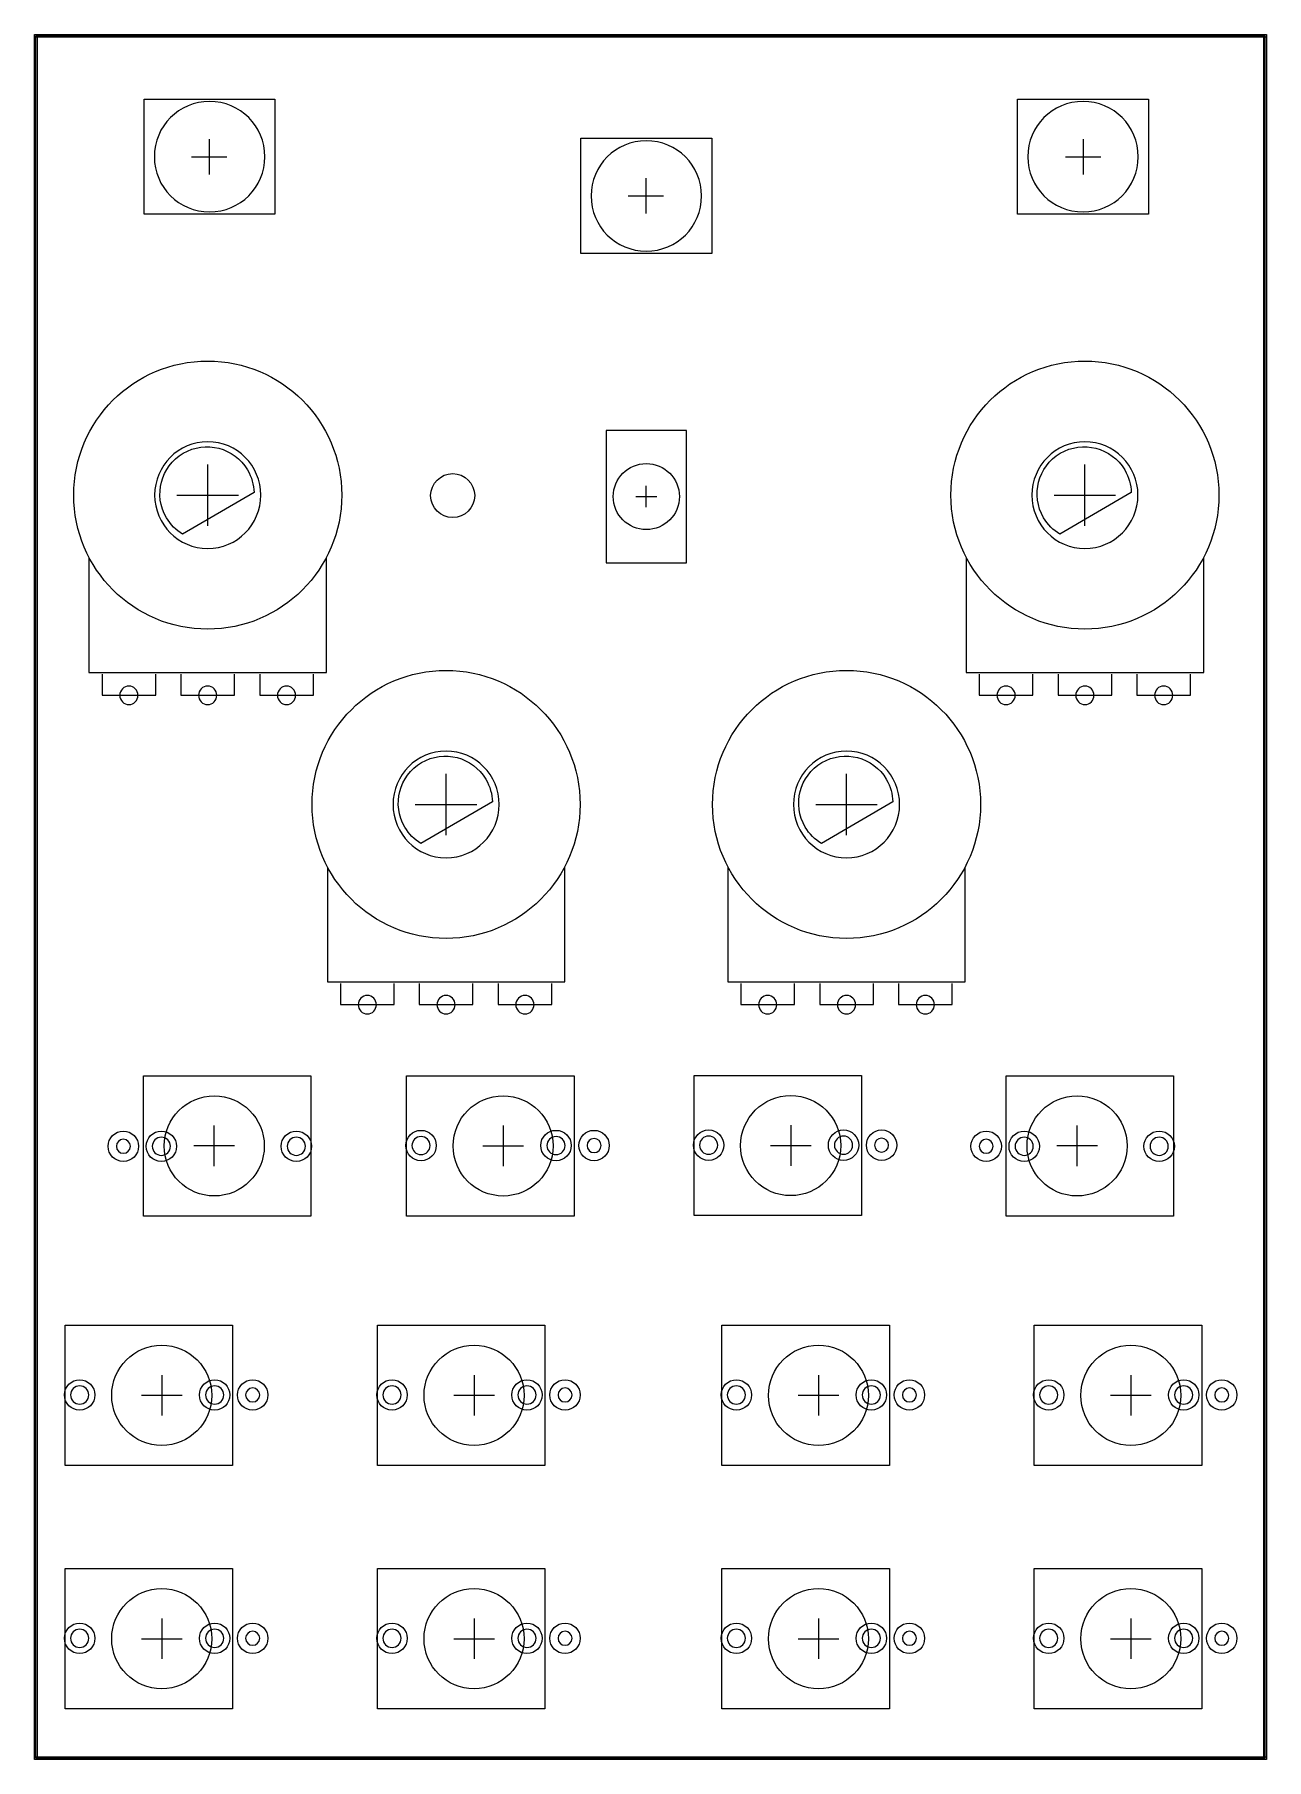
# Model space of a CAD drawing. Header units: inches. Extents: x 4.07 to 7.14, y 2.19 to 6.49.
import ezdxf

# ---------------------------------------------------------------- set-up
doc = ezdxf.new("R2010")
doc.units = ezdxf.units.IN
doc.header["$MEASUREMENT"] = 0
doc.layers.add('export', color=7, linetype='Continuous', lineweight=0)

# ---------------------------------------------------------------- blocks, each defined once
blk = doc.blocks.new('Block_0')
at = {"layer": 'export', "color": 7, "lineweight": 0}
blk.add_line((7.141, 6.4894), (4.071, 6.4894), dxfattribs=at)
blk.add_lwpolyline([(7.1443, 6.4861), (4.0677, 6.4861), (4.0677, 6.4927), (7.1443, 6.4927)], close=True, dxfattribs=at)
blk = doc.blocks.new('Block_1')
at = {"layer": 'export', "color": 7, "lineweight": 0}
blk.add_line((7.141, 2.1894), (4.071, 2.1894), dxfattribs=at)
blk.add_lwpolyline([(7.1443, 2.1861), (4.0677, 2.1861), (4.0677, 2.1927), (7.1443, 2.1927)], close=True, dxfattribs=at)
blk = doc.blocks.new('Block_2')
at = {"layer": 'export', "color": 7, "lineweight": 0}
blk.add_line((7.141, 2.1894), (7.141, 6.4894), dxfattribs=at)
blk.add_lwpolyline([(7.1443, 2.1861), (7.1377, 2.1861), (7.1377, 6.4927), (7.1443, 6.4927)], close=True, dxfattribs=at)
blk = doc.blocks.new('Block_3')
at = {"layer": 'export', "color": 7, "lineweight": 0}
blk.add_line((4.071, 2.1894), (4.071, 6.4894), dxfattribs=at)
blk.add_lwpolyline([(4.0743, 2.1861), (4.0677, 2.1861), (4.0677, 6.4927), (4.0743, 6.4927)], close=True, dxfattribs=at)

msp = doc.modelspace()

# ---------------------------------------------------------------- linework, layer by layer
at = {"layer": 'export', "color": 7, "lineweight": 0}
for p, q in [((4.5036, 6.2317), (4.5036, 6.1436)), ((6.6862, 6.2317), (6.6862, 6.1436)), ((4.4596, 6.1877), (4.5476, 6.1877)), ((6.6422, 6.1877), (6.7302, 6.1877)), ((5.5942, 6.1337), (5.5942, 6.0456)), ((5.5502, 6.0897), (5.6382, 6.0897)), ((4.5003, 5.2659), (4.5003, 5.4196)), ((6.6908, 5.2659), (6.6908, 5.4196)), ((4.4234, 5.3428), (4.5771, 5.3428)), ((5.5955, 5.3126), (5.5955, 5.3656)), ((6.614, 5.3428), (6.7676, 5.3428)), ((5.569, 5.3391), (5.622, 5.3391)), ((5.0955, 4.4936), (5.0955, 4.6473)), ((6.0955, 4.4936), (6.0955, 4.6473)), ((5.0187, 4.5704), (5.1723, 4.5704)), ((6.0187, 4.5704), (6.1723, 4.5704)), ((4.5165, 3.6672), (4.5165, 3.7687)), ((5.238, 3.7687), (5.238, 3.6672)), ((5.9561, 3.7696), (5.9561, 3.6681)), ((6.6713, 3.6672), (6.6713, 3.7687)), ((4.5673, 3.718), (4.4658, 3.718)), ((5.1873, 3.7179), (5.2888, 3.7179)), ((5.9054, 3.7189), (6.0069, 3.7189)), ((6.722, 3.718), (6.6205, 3.718)), ((4.3855, 3.146), (4.3855, 3.0445)), ((5.1655, 3.146), (5.1655, 3.0445)), ((6.0255, 3.146), (6.0255, 3.0445)), ((6.8055, 3.146), (6.8055, 3.0445)), ((4.3348, 3.0953), (4.4363, 3.0953)), ((5.1148, 3.0953), (5.2163, 3.0953)), ((5.9748, 3.0953), (6.0763, 3.0953)), ((6.7548, 3.0953), (6.8563, 3.0953)), ((4.3855, 2.5385), (4.3855, 2.437)), ((5.1655, 2.5385), (5.1655, 2.437)), ((6.0255, 2.5385), (6.0255, 2.437)), ((6.8055, 2.5385), (6.8055, 2.437)), ((4.3348, 2.4877), (4.4363, 2.4877)), ((5.1148, 2.4877), (5.2163, 2.4877)), ((5.9748, 2.4877), (6.0763, 2.4877)), ((6.7548, 2.4877), (6.8563, 2.4877))]:
    msp.add_line(p, q, dxfattribs=at)
for points in [[(4.3416, 6.3316), (4.6682, 6.3316), (4.6682, 6.0438), (4.3416, 6.0438)], [(6.5228, 6.3316), (6.8495, 6.3316), (6.8495, 6.0438), (6.5228, 6.0438)], [(5.4322, 6.2336), (5.7589, 6.2336), (5.7589, 5.9458), (5.4322, 5.9458)], [(5.4955, 5.5041), (5.4955, 5.1741), (5.6955, 5.1741), (5.6955, 5.5041)], [(4.3395, 3.5429), (4.3395, 3.8929), (4.7575, 3.8929), (4.7575, 3.5429)], [(5.415, 3.8929), (5.415, 3.5429), (4.997, 3.5429), (4.997, 3.8929)], [(6.1331, 3.8939), (6.1331, 3.5439), (5.7151, 3.5439), (5.7151, 3.8939)], [(6.4943, 3.5429), (6.4943, 3.8929), (6.9123, 3.8929), (6.9123, 3.5429)], [(4.5625, 3.2703), (4.5625, 2.9203), (4.1445, 2.9203), (4.1445, 3.2703)], [(5.3425, 3.2703), (5.3425, 2.9203), (4.9245, 2.9203), (4.9245, 3.2703)], [(6.2025, 3.2703), (6.2025, 2.9203), (5.7845, 2.9203), (5.7845, 3.2703)], [(6.9825, 3.2703), (6.9825, 2.9203), (6.5645, 2.9203), (6.5645, 3.2703)], [(4.5625, 2.6627), (4.5625, 2.3127), (4.1445, 2.3127), (4.1445, 2.6627)], [(5.3425, 2.6627), (5.3425, 2.3127), (4.9245, 2.3127), (4.9245, 2.6627)], [(6.2025, 2.6627), (6.2025, 2.3127), (5.7845, 2.3127), (5.7845, 2.6627)], [(6.9825, 2.6627), (6.9825, 2.3127), (6.5645, 2.3127), (6.5645, 2.6627)]]:
    msp.add_lwpolyline(points, close=True, dxfattribs=at)
for points in [[(4.5036, 5.8634)], [(6.6941, 5.8634)], [(4.2037, 5.1858), (4.2037, 4.8996), (4.7968, 4.8996), (4.7968, 5.1858)], [(6.3942, 5.1858), (6.3942, 4.8996), (6.9874, 4.8996), (6.9874, 5.1858)], [(5.0989, 5.0911)], [(6.0989, 5.0911)], [(4.2364, 4.896), (4.2364, 4.8432), (4.3704, 4.8432), (4.3704, 4.896)], [(4.4333, 4.896), (4.4333, 4.8432), (4.5672, 4.8432), (4.5672, 4.896)], [(4.6301, 4.896), (4.6301, 4.8432), (4.7641, 4.8432), (4.7641, 4.896)], [(6.427, 4.896), (6.427, 4.8432), (6.5609, 4.8432), (6.5609, 4.896)], [(6.6238, 4.896), (6.6238, 4.8432), (6.7578, 4.8432), (6.7578, 4.896)], [(6.8207, 4.896), (6.8207, 4.8432), (6.9546, 4.8432), (6.9546, 4.896)], [(4.799, 4.4135), (4.799, 4.1273), (5.3921, 4.1273), (5.3921, 4.4135)], [(5.799, 4.4135), (5.799, 4.1273), (6.3921, 4.1273), (6.3921, 4.4135)], [(4.8317, 4.1237), (4.8317, 4.0709), (4.9656, 4.0709), (4.9656, 4.1237)], [(5.0285, 4.1237), (5.0285, 4.0709), (5.1625, 4.0709), (5.1625, 4.1237)], [(5.2254, 4.1237), (5.2254, 4.0709), (5.3593, 4.0709), (5.3593, 4.1237)], [(5.8317, 4.1237), (5.8317, 4.0709), (5.9656, 4.0709), (5.9656, 4.1237)], [(6.0285, 4.1237), (6.0285, 4.0709), (6.1625, 4.0709), (6.1625, 4.1237)], [(6.2254, 4.1237), (6.2254, 4.0709), (6.3593, 4.0709), (6.3593, 4.1237)]]:
    msp.add_lwpolyline(points, dxfattribs=at)
for centre, radius in [((5.112, 5.3415), 0.055), ((4.5165, 3.718), 0.125), ((5.238, 3.7179), 0.125), ((5.9561, 3.7188), 0.125), ((6.6713, 3.718), 0.125), ((4.3855, 3.0952), 0.125), ((5.1655, 3.0952), 0.125), ((6.0255, 3.0952), 0.125), ((6.8055, 3.0952), 0.125), ((4.3855, 2.4877), 0.125), ((5.1655, 2.4877), 0.125), ((6.0255, 2.4877), 0.125), ((6.8055, 2.4877), 0.125)]:
    msp.add_circle(centre, radius, dxfattribs=at)
for points, knots in [([(4.367, 6.1877), (4.367, 6.2642), (4.4283, 6.3255), (4.5049, 6.3255), (4.5815, 6.3255), (4.6428, 6.2642), (4.6428, 6.1877), (4.6428, 6.1111), (4.5815, 6.0499), (4.5049, 6.0499), (4.4283, 6.0499), (4.367, 6.1111), (4.367, 6.1877), (4.367, 6.1877), (4.367, 6.1877), (4.367, 6.1877)], [0, 0, 0, 0, 1, 1, 1, 2, 2, 2, 3, 3, 3, 4, 4, 4, 5, 5, 5, 5]), ([(6.5482, 6.1877), (6.5482, 6.2642), (6.6095, 6.3255), (6.6862, 6.3255), (6.7628, 6.3255), (6.8241, 6.2642), (6.8241, 6.1877), (6.8241, 6.1111), (6.7628, 6.0499), (6.6862, 6.0499), (6.6095, 6.0499), (6.5482, 6.1111), (6.5482, 6.1877), (6.5482, 6.1877), (6.5482, 6.1877), (6.5482, 6.1877)], [0, 0, 0, 0, 1, 1, 1, 2, 2, 2, 3, 3, 3, 4, 4, 4, 5, 5, 5, 5]), ([(5.4576, 6.0897), (5.4576, 6.1662), (5.5189, 6.2275), (5.5955, 6.2275), (5.6722, 6.2275), (5.7335, 6.1662), (5.7335, 6.0897), (5.7335, 6.0131), (5.6722, 5.9519), (5.5955, 5.9519), (5.5189, 5.9519), (5.4576, 6.0131), (5.4576, 6.0897), (5.4576, 6.0897), (5.4576, 6.0897), (5.4576, 6.0897)], [0, 0, 0, 0, 1, 1, 1, 2, 2, 2, 3, 3, 3, 4, 4, 4, 5, 5, 5, 5]), ([(4.1656, 5.3428), (4.1656, 5.1579), (4.3154, 5.0081), (4.5003, 5.0081), (4.6851, 5.0081), (4.8349, 5.1579), (4.8349, 5.3428), (4.8349, 5.5276), (4.6851, 5.6775), (4.5003, 5.6775), (4.3154, 5.6775), (4.1656, 5.5276), (4.1656, 5.3428)], [0, 0, 0, 0, 1, 1, 1, 2, 2, 2, 3, 3, 3, 4, 4, 4, 4]), ([(6.3562, 5.3428), (6.3562, 5.1579), (6.506, 5.0081), (6.6908, 5.0081), (6.8756, 5.0081), (7.0254, 5.1579), (7.0254, 5.3428), (7.0254, 5.5276), (6.8756, 5.6775), (6.6908, 5.6775), (6.506, 5.6775), (6.3562, 5.5276), (6.3562, 5.3428)], [0, 0, 0, 0, 1, 1, 1, 2, 2, 2, 3, 3, 3, 4, 4, 4, 4]), ([(4.6159, 5.3493), (4.6153, 5.3685), (4.6101, 5.3878), (4.5997, 5.4055), (4.5667, 5.4614), (4.4947, 5.4801), (4.4388, 5.4472), (4.3829, 5.4143), (4.3642, 5.3422), (4.3971, 5.2863), (4.4073, 5.269), (4.4213, 5.2552), (4.4374, 5.2455), (4.4374, 5.2455), (4.6159, 5.3493), (4.6159, 5.3493)], [0, 0, 0, 0, 1, 1, 1, 2, 2, 2, 3, 3, 3, 4, 4, 4, 5, 5, 5, 5]), ([(4.6328, 5.3428), (4.6328, 5.2692), (4.5734, 5.2095), (4.5003, 5.2095), (4.4271, 5.2095), (4.3677, 5.2692), (4.3677, 5.3428), (4.3677, 5.4163), (4.4271, 5.476), (4.5003, 5.476), (4.5734, 5.476), (4.6328, 5.4163), (4.6328, 5.3428)], [0, 0, 0, 0, 1, 1, 1, 2, 2, 2, 3, 3, 3, 4, 4, 4, 4]), ([(6.8064, 5.3493), (6.8059, 5.3685), (6.8006, 5.3878), (6.7902, 5.4055), (6.7573, 5.4614), (6.6853, 5.4801), (6.6294, 5.4472), (6.5734, 5.4143), (6.5548, 5.3422), (6.5877, 5.2863), (6.5979, 5.269), (6.6119, 5.2552), (6.6279, 5.2455), (6.6279, 5.2455), (6.8064, 5.3493), (6.8064, 5.3493)], [0, 0, 0, 0, 1, 1, 1, 2, 2, 2, 3, 3, 3, 4, 4, 4, 5, 5, 5, 5]), ([(6.8233, 5.3428), (6.8233, 5.2692), (6.764, 5.2095), (6.6908, 5.2095), (6.6176, 5.2095), (6.5583, 5.2692), (6.5583, 5.3428), (6.5583, 5.4163), (6.6176, 5.476), (6.6908, 5.476), (6.764, 5.476), (6.8233, 5.4163), (6.8233, 5.3428)], [0, 0, 0, 0, 1, 1, 1, 2, 2, 2, 3, 3, 3, 4, 4, 4, 4]), ([(5.678, 5.3391), (5.678, 5.3846), (5.6411, 5.4216), (5.5955, 5.4216), (5.55, 5.4216), (5.513, 5.3846), (5.513, 5.3391), (5.513, 5.2935), (5.55, 5.2566), (5.5955, 5.2566), (5.6411, 5.2566), (5.678, 5.2935), (5.678, 5.3391)], [0, 0, 0, 0, 1, 1, 1, 2, 2, 2, 3, 3, 3, 4, 4, 4, 4]), ([(4.7609, 4.5704), (4.7609, 4.3856), (4.9107, 4.2358), (5.0955, 4.2358), (5.2803, 4.2358), (5.4302, 4.3856), (5.4302, 4.5704), (5.4302, 4.7553), (5.2803, 4.9051), (5.0955, 4.9051), (4.9107, 4.9051), (4.7609, 4.7553), (4.7609, 4.5704)], [0, 0, 0, 0, 1, 1, 1, 2, 2, 2, 3, 3, 3, 4, 4, 4, 4]), ([(5.7609, 4.5704), (5.7609, 4.3856), (5.9107, 4.2358), (6.0955, 4.2358), (6.2803, 4.2358), (6.4302, 4.3856), (6.4302, 4.5704), (6.4302, 4.7553), (6.2803, 4.9051), (6.0955, 4.9051), (5.9107, 4.9051), (5.7609, 4.7553), (5.7609, 4.5704)], [0, 0, 0, 0, 1, 1, 1, 2, 2, 2, 3, 3, 3, 4, 4, 4, 4]), ([(4.3261, 4.8429), (4.3261, 4.8301), (4.316, 4.8197), (4.3034, 4.8197), (4.2908, 4.8197), (4.2807, 4.8301), (4.2807, 4.8429), (4.2807, 4.8557), (4.2908, 4.866), (4.3034, 4.866), (4.316, 4.866), (4.3261, 4.8557), (4.3261, 4.8429)], [0, 0, 0, 0, 1, 1, 1, 2, 2, 2, 3, 3, 3, 4, 4, 4, 4]), ([(4.523, 4.8429), (4.523, 4.8301), (4.5128, 4.8197), (4.5003, 4.8197), (4.4877, 4.8197), (4.4775, 4.8301), (4.4775, 4.8429), (4.4775, 4.8557), (4.4877, 4.866), (4.5003, 4.866), (4.5128, 4.866), (4.523, 4.8557), (4.523, 4.8429)], [0, 0, 0, 0, 1, 1, 1, 2, 2, 2, 3, 3, 3, 4, 4, 4, 4]), ([(4.7198, 4.8429), (4.7198, 4.8301), (4.7096, 4.8197), (4.6971, 4.8197), (4.6845, 4.8197), (4.6744, 4.8301), (4.6744, 4.8429), (4.6744, 4.8557), (4.6845, 4.866), (4.6971, 4.866), (4.7096, 4.866), (4.7198, 4.8557), (4.7198, 4.8429)], [0, 0, 0, 0, 1, 1, 1, 2, 2, 2, 3, 3, 3, 4, 4, 4, 4]), ([(6.5167, 4.8429), (6.5167, 4.8301), (6.5065, 4.8197), (6.4939, 4.8197), (6.4814, 4.8197), (6.4712, 4.8301), (6.4712, 4.8429), (6.4712, 4.8557), (6.4814, 4.866), (6.4939, 4.866), (6.5065, 4.866), (6.5167, 4.8557), (6.5167, 4.8429)], [0, 0, 0, 0, 1, 1, 1, 2, 2, 2, 3, 3, 3, 4, 4, 4, 4]), ([(6.7135, 4.8429), (6.7135, 4.8301), (6.7034, 4.8197), (6.6908, 4.8197), (6.6783, 4.8197), (6.6681, 4.8301), (6.6681, 4.8429), (6.6681, 4.8557), (6.6783, 4.866), (6.6908, 4.866), (6.7034, 4.866), (6.7135, 4.8557), (6.7135, 4.8429)], [0, 0, 0, 0, 1, 1, 1, 2, 2, 2, 3, 3, 3, 4, 4, 4, 4]), ([(6.9104, 4.8429), (6.9104, 4.8301), (6.9002, 4.8197), (6.8877, 4.8197), (6.8751, 4.8197), (6.8649, 4.8301), (6.8649, 4.8429), (6.8649, 4.8557), (6.8751, 4.866), (6.8877, 4.866), (6.9002, 4.866), (6.9104, 4.8557), (6.9104, 4.8429)], [0, 0, 0, 0, 1, 1, 1, 2, 2, 2, 3, 3, 3, 4, 4, 4, 4]), ([(5.2111, 4.577), (5.2106, 4.5962), (5.2054, 4.6155), (5.1949, 4.6332), (5.162, 4.6891), (5.09, 4.7078), (5.0341, 4.6749), (4.9781, 4.6419), (4.9595, 4.5699), (4.9924, 4.514), (5.0026, 4.4966), (5.0166, 4.4829), (5.0327, 4.4731), (5.0327, 4.4731), (5.2111, 4.577), (5.2111, 4.577)], [0, 0, 0, 0, 1, 1, 1, 2, 2, 2, 3, 3, 3, 4, 4, 4, 5, 5, 5, 5]), ([(5.2281, 4.5704), (5.2281, 4.4969), (5.1687, 4.4372), (5.0955, 4.4372), (5.0223, 4.4372), (4.963, 4.4969), (4.963, 4.5704), (4.963, 4.644), (5.0223, 4.7036), (5.0955, 4.7036), (5.1687, 4.7036), (5.2281, 4.644), (5.2281, 4.5704)], [0, 0, 0, 0, 1, 1, 1, 2, 2, 2, 3, 3, 3, 4, 4, 4, 4]), ([(6.2111, 4.577), (6.2106, 4.5962), (6.2054, 4.6155), (6.1949, 4.6332), (6.162, 4.6891), (6.09, 4.7078), (6.0341, 4.6749), (5.9781, 4.6419), (5.9595, 4.5699), (5.9924, 4.514), (6.0026, 4.4966), (6.0166, 4.4829), (6.0327, 4.4731), (6.0327, 4.4731), (6.2111, 4.577), (6.2111, 4.577)], [0, 0, 0, 0, 1, 1, 1, 2, 2, 2, 3, 3, 3, 4, 4, 4, 5, 5, 5, 5]), ([(6.2281, 4.5704), (6.2281, 4.4969), (6.1687, 4.4372), (6.0955, 4.4372), (6.0223, 4.4372), (5.963, 4.4969), (5.963, 4.5704), (5.963, 4.644), (6.0223, 4.7036), (6.0955, 4.7036), (6.1687, 4.7036), (6.2281, 4.644), (6.2281, 4.5704)], [0, 0, 0, 0, 1, 1, 1, 2, 2, 2, 3, 3, 3, 4, 4, 4, 4]), ([(4.9214, 4.0705), (4.9214, 4.0577), (4.9112, 4.0474), (4.8987, 4.0474), (4.8861, 4.0474), (4.876, 4.0577), (4.876, 4.0705), (4.876, 4.0833), (4.8861, 4.0937), (4.8987, 4.0937), (4.9112, 4.0937), (4.9214, 4.0833), (4.9214, 4.0705)], [0, 0, 0, 0, 1, 1, 1, 2, 2, 2, 3, 3, 3, 4, 4, 4, 4]), ([(5.1182, 4.0705), (5.1182, 4.0577), (5.1081, 4.0474), (5.0955, 4.0474), (5.083, 4.0474), (5.0728, 4.0577), (5.0728, 4.0705), (5.0728, 4.0833), (5.083, 4.0937), (5.0955, 4.0937), (5.1081, 4.0937), (5.1182, 4.0833), (5.1182, 4.0705)], [0, 0, 0, 0, 1, 1, 1, 2, 2, 2, 3, 3, 3, 4, 4, 4, 4]), ([(5.3151, 4.0705), (5.3151, 4.0577), (5.3049, 4.0474), (5.2924, 4.0474), (5.2798, 4.0474), (5.2696, 4.0577), (5.2696, 4.0705), (5.2696, 4.0833), (5.2798, 4.0937), (5.2924, 4.0937), (5.3049, 4.0937), (5.3151, 4.0833), (5.3151, 4.0705)], [0, 0, 0, 0, 1, 1, 1, 2, 2, 2, 3, 3, 3, 4, 4, 4, 4]), ([(5.9214, 4.0705), (5.9214, 4.0577), (5.9112, 4.0474), (5.8987, 4.0474), (5.8861, 4.0474), (5.876, 4.0577), (5.876, 4.0705), (5.876, 4.0833), (5.8861, 4.0937), (5.8987, 4.0937), (5.9112, 4.0937), (5.9214, 4.0833), (5.9214, 4.0705)], [0, 0, 0, 0, 1, 1, 1, 2, 2, 2, 3, 3, 3, 4, 4, 4, 4]), ([(6.1182, 4.0705), (6.1182, 4.0577), (6.1081, 4.0474), (6.0955, 4.0474), (6.083, 4.0474), (6.0728, 4.0577), (6.0728, 4.0705), (6.0728, 4.0833), (6.083, 4.0937), (6.0955, 4.0937), (6.1081, 4.0937), (6.1182, 4.0833), (6.1182, 4.0705)], [0, 0, 0, 0, 1, 1, 1, 2, 2, 2, 3, 3, 3, 4, 4, 4, 4]), ([(6.3151, 4.0705), (6.3151, 4.0577), (6.3049, 4.0474), (6.2924, 4.0474), (6.2798, 4.0474), (6.2696, 4.0577), (6.2696, 4.0705), (6.2696, 4.0833), (6.2798, 4.0937), (6.2924, 4.0937), (6.3049, 4.0937), (6.3151, 4.0833), (6.3151, 4.0705)], [0, 0, 0, 0, 1, 1, 1, 2, 2, 2, 3, 3, 3, 4, 4, 4, 4]), ([(4.2895, 3.755), (4.2686, 3.755), (4.2515, 3.738), (4.2515, 3.717), (4.2515, 3.6961), (4.2686, 3.6791), (4.2895, 3.6791), (4.3105, 3.6791), (4.3276, 3.6961), (4.3276, 3.717), (4.3276, 3.738), (4.3105, 3.755), (4.2895, 3.755), (4.2895, 3.755), (4.2895, 3.755), (4.2895, 3.755)], [0, 0, 0, 0, 1, 1, 1, 2, 2, 2, 3, 3, 3, 4, 4, 4, 5, 5, 5, 5]), ([(4.3845, 3.755), (4.3636, 3.755), (4.3465, 3.738), (4.3465, 3.717), (4.3465, 3.6961), (4.3636, 3.6791), (4.3845, 3.6791), (4.4055, 3.6791), (4.4225, 3.6961), (4.4225, 3.717), (4.4225, 3.738), (4.4055, 3.755), (4.3845, 3.755), (4.3845, 3.755), (4.3845, 3.755), (4.3845, 3.755)], [0, 0, 0, 0, 1, 1, 1, 2, 2, 2, 3, 3, 3, 4, 4, 4, 5, 5, 5, 5]), ([(4.7215, 3.755), (4.7006, 3.755), (4.6835, 3.738), (4.6835, 3.717), (4.6835, 3.6961), (4.7006, 3.6791), (4.7215, 3.6791), (4.7425, 3.6791), (4.7595, 3.6961), (4.7595, 3.717), (4.7595, 3.738), (4.7425, 3.755), (4.7215, 3.755), (4.7215, 3.755), (4.7215, 3.755), (4.7215, 3.755)], [0, 0, 0, 0, 1, 1, 1, 2, 2, 2, 3, 3, 3, 4, 4, 4, 5, 5, 5, 5]), ([(5.033, 3.6809), (5.054, 3.6809), (5.071, 3.6979), (5.071, 3.7188), (5.071, 3.7398), (5.054, 3.7568), (5.033, 3.7568), (5.0121, 3.7568), (4.995, 3.7398), (4.995, 3.7188), (4.995, 3.6979), (5.0121, 3.6809), (5.033, 3.6809), (5.033, 3.6809), (5.033, 3.6809), (5.033, 3.6809)], [0, 0, 0, 0, 1, 1, 1, 2, 2, 2, 3, 3, 3, 4, 4, 4, 5, 5, 5, 5]), ([(5.37, 3.6809), (5.391, 3.6809), (5.408, 3.6979), (5.408, 3.7188), (5.408, 3.7398), (5.391, 3.7568), (5.37, 3.7568), (5.3491, 3.7568), (5.332, 3.7398), (5.332, 3.7188), (5.332, 3.6979), (5.3491, 3.6809), (5.37, 3.6809), (5.37, 3.6809), (5.37, 3.6809), (5.37, 3.6809)], [0, 0, 0, 0, 1, 1, 1, 2, 2, 2, 3, 3, 3, 4, 4, 4, 5, 5, 5, 5]), ([(5.465, 3.6809), (5.486, 3.6809), (5.503, 3.6979), (5.503, 3.7188), (5.503, 3.7398), (5.486, 3.7568), (5.465, 3.7568), (5.4441, 3.7568), (5.427, 3.7398), (5.427, 3.7188), (5.427, 3.6979), (5.4441, 3.6809), (5.465, 3.6809), (5.465, 3.6809), (5.465, 3.6809), (5.465, 3.6809)], [0, 0, 0, 0, 1, 1, 1, 2, 2, 2, 3, 3, 3, 4, 4, 4, 5, 5, 5, 5]), ([(5.7511, 3.6818), (5.7721, 3.6818), (5.7891, 3.6988), (5.7891, 3.7198), (5.7891, 3.7407), (5.7721, 3.7578), (5.7511, 3.7578), (5.7302, 3.7578), (5.7131, 3.7407), (5.7131, 3.7198), (5.7131, 3.6988), (5.7302, 3.6818), (5.7511, 3.6818), (5.7511, 3.6818), (5.7511, 3.6818), (5.7511, 3.6818)], [0, 0, 0, 0, 1, 1, 1, 2, 2, 2, 3, 3, 3, 4, 4, 4, 5, 5, 5, 5]), ([(6.0881, 3.6818), (6.1091, 3.6818), (6.1261, 3.6988), (6.1261, 3.7198), (6.1261, 3.7407), (6.1091, 3.7578), (6.0881, 3.7578), (6.0672, 3.7578), (6.0501, 3.7407), (6.0501, 3.7198), (6.0501, 3.6988), (6.0672, 3.6818), (6.0881, 3.6818), (6.0881, 3.6818), (6.0881, 3.6818), (6.0881, 3.6818)], [0, 0, 0, 0, 1, 1, 1, 2, 2, 2, 3, 3, 3, 4, 4, 4, 5, 5, 5, 5]), ([(6.1831, 3.6818), (6.2041, 3.6818), (6.2211, 3.6988), (6.2211, 3.7198), (6.2211, 3.7407), (6.2041, 3.7578), (6.1831, 3.7578), (6.1622, 3.7578), (6.1451, 3.7407), (6.1451, 3.7198), (6.1451, 3.6988), (6.1622, 3.6818), (6.1831, 3.6818), (6.1831, 3.6818), (6.1831, 3.6818), (6.1831, 3.6818)], [0, 0, 0, 0, 1, 1, 1, 2, 2, 2, 3, 3, 3, 4, 4, 4, 5, 5, 5, 5]), ([(6.4443, 3.755), (6.4233, 3.755), (6.4063, 3.738), (6.4063, 3.717), (6.4063, 3.6961), (6.4233, 3.6791), (6.4443, 3.6791), (6.4652, 3.6791), (6.4823, 3.6961), (6.4823, 3.717), (6.4823, 3.738), (6.4652, 3.755), (6.4443, 3.755), (6.4443, 3.755), (6.4443, 3.755), (6.4443, 3.755)], [0, 0, 0, 0, 1, 1, 1, 2, 2, 2, 3, 3, 3, 4, 4, 4, 5, 5, 5, 5]), ([(6.5393, 3.755), (6.5183, 3.755), (6.5013, 3.738), (6.5013, 3.717), (6.5013, 3.6961), (6.5183, 3.6791), (6.5393, 3.6791), (6.5602, 3.6791), (6.5773, 3.6961), (6.5773, 3.717), (6.5773, 3.738), (6.5602, 3.755), (6.5393, 3.755), (6.5393, 3.755), (6.5393, 3.755), (6.5393, 3.755)], [0, 0, 0, 0, 1, 1, 1, 2, 2, 2, 3, 3, 3, 4, 4, 4, 5, 5, 5, 5]), ([(6.8763, 3.755), (6.8553, 3.755), (6.8383, 3.738), (6.8383, 3.717), (6.8383, 3.6961), (6.8553, 3.6791), (6.8763, 3.6791), (6.8972, 3.6791), (6.9143, 3.6961), (6.9143, 3.717), (6.9143, 3.738), (6.8972, 3.755), (6.8763, 3.755), (6.8763, 3.755), (6.8763, 3.755), (6.8763, 3.755)], [0, 0, 0, 0, 1, 1, 1, 2, 2, 2, 3, 3, 3, 4, 4, 4, 5, 5, 5, 5]), ([(4.2895, 3.7345), (4.2992, 3.7345), (4.307, 3.7267), (4.307, 3.717), (4.307, 3.7074), (4.2992, 3.6995), (4.2895, 3.6995), (4.2799, 3.6995), (4.2721, 3.7074), (4.2721, 3.717), (4.2721, 3.7267), (4.2799, 3.7345), (4.2895, 3.7345)], [0, 0, 0, 0, 1, 1, 1, 2, 2, 2, 3, 3, 3, 4, 4, 4, 4]), ([(4.3845, 3.7397), (4.3971, 3.7397), (4.4072, 3.7296), (4.4072, 3.717), (4.4072, 3.7045), (4.3971, 3.6944), (4.3845, 3.6944), (4.372, 3.6944), (4.3619, 3.7045), (4.3619, 3.717), (4.3619, 3.7296), (4.372, 3.7397), (4.3845, 3.7397)], [0, 0, 0, 0, 1, 1, 1, 2, 2, 2, 3, 3, 3, 4, 4, 4, 4]), ([(4.7215, 3.7397), (4.7341, 3.7397), (4.7442, 3.7296), (4.7442, 3.717), (4.7442, 3.7045), (4.7341, 3.6944), (4.7215, 3.6944), (4.709, 3.6944), (4.6988, 3.7045), (4.6988, 3.717), (4.6988, 3.7296), (4.709, 3.7397), (4.7215, 3.7397)], [0, 0, 0, 0, 1, 1, 1, 2, 2, 2, 3, 3, 3, 4, 4, 4, 4]), ([(5.033, 3.6962), (5.0205, 3.6962), (5.0103, 3.7063), (5.0103, 3.7188), (5.0103, 3.7314), (5.0205, 3.7415), (5.033, 3.7415), (5.0456, 3.7415), (5.0557, 3.7314), (5.0557, 3.7188), (5.0557, 3.7063), (5.0456, 3.6962), (5.033, 3.6962)], [0, 0, 0, 0, 1, 1, 1, 2, 2, 2, 3, 3, 3, 4, 4, 4, 4]), ([(5.37, 3.6962), (5.3575, 3.6962), (5.3473, 3.7063), (5.3473, 3.7188), (5.3473, 3.7314), (5.3575, 3.7415), (5.37, 3.7415), (5.3826, 3.7415), (5.3927, 3.7314), (5.3927, 3.7188), (5.3927, 3.7063), (5.3826, 3.6962), (5.37, 3.6962)], [0, 0, 0, 0, 1, 1, 1, 2, 2, 2, 3, 3, 3, 4, 4, 4, 4]), ([(5.465, 3.7013), (5.4553, 3.7013), (5.4475, 3.7092), (5.4475, 3.7188), (5.4475, 3.7285), (5.4553, 3.7363), (5.465, 3.7363), (5.4747, 3.7363), (5.4825, 3.7285), (5.4825, 3.7188), (5.4825, 3.7092), (5.4747, 3.7013), (5.465, 3.7013)], [0, 0, 0, 0, 1, 1, 1, 2, 2, 2, 3, 3, 3, 4, 4, 4, 4]), ([(5.7511, 3.6971), (5.7386, 3.6971), (5.7285, 3.7072), (5.7285, 3.7198), (5.7285, 3.7323), (5.7386, 3.7425), (5.7511, 3.7425), (5.7637, 3.7425), (5.7738, 3.7323), (5.7738, 3.7198), (5.7738, 3.7072), (5.7637, 3.6971), (5.7511, 3.6971)], [0, 0, 0, 0, 1, 1, 1, 2, 2, 2, 3, 3, 3, 4, 4, 4, 4]), ([(6.0881, 3.6971), (6.0756, 3.6971), (6.0654, 3.7072), (6.0654, 3.7198), (6.0654, 3.7323), (6.0756, 3.7425), (6.0881, 3.7425), (6.1007, 3.7425), (6.1108, 3.7323), (6.1108, 3.7198), (6.1108, 3.7072), (6.1007, 3.6971), (6.0881, 3.6971)], [0, 0, 0, 0, 1, 1, 1, 2, 2, 2, 3, 3, 3, 4, 4, 4, 4]), ([(6.1831, 3.7023), (6.1735, 3.7023), (6.1656, 3.7101), (6.1656, 3.7198), (6.1656, 3.7294), (6.1735, 3.7373), (6.1831, 3.7373), (6.1928, 3.7373), (6.2006, 3.7294), (6.2006, 3.7198), (6.2006, 3.7101), (6.1928, 3.7023), (6.1831, 3.7023)], [0, 0, 0, 0, 1, 1, 1, 2, 2, 2, 3, 3, 3, 4, 4, 4, 4]), ([(6.4443, 3.7345), (6.454, 3.7345), (6.4618, 3.7267), (6.4618, 3.717), (6.4618, 3.7074), (6.454, 3.6995), (6.4443, 3.6995), (6.4346, 3.6995), (6.4268, 3.7074), (6.4268, 3.717), (6.4268, 3.7267), (6.4346, 3.7345), (6.4443, 3.7345)], [0, 0, 0, 0, 1, 1, 1, 2, 2, 2, 3, 3, 3, 4, 4, 4, 4]), ([(6.5393, 3.7397), (6.5518, 3.7397), (6.562, 3.7296), (6.562, 3.717), (6.562, 3.7045), (6.5518, 3.6944), (6.5393, 3.6944), (6.5268, 3.6944), (6.5166, 3.7045), (6.5166, 3.717), (6.5166, 3.7296), (6.5268, 3.7397), (6.5393, 3.7397)], [0, 0, 0, 0, 1, 1, 1, 2, 2, 2, 3, 3, 3, 4, 4, 4, 4]), ([(6.8763, 3.7397), (6.8888, 3.7397), (6.899, 3.7296), (6.899, 3.717), (6.899, 3.7045), (6.8888, 3.6944), (6.8763, 3.6944), (6.8637, 3.6944), (6.8536, 3.7045), (6.8536, 3.717), (6.8536, 3.7296), (6.8637, 3.7397), (6.8763, 3.7397)], [0, 0, 0, 0, 1, 1, 1, 2, 2, 2, 3, 3, 3, 4, 4, 4, 4]), ([(4.1805, 3.0582), (4.2015, 3.0582), (4.2185, 3.0752), (4.2185, 3.0962), (4.2185, 3.1171), (4.2015, 3.1342), (4.1805, 3.1342), (4.1596, 3.1342), (4.1425, 3.1171), (4.1425, 3.0962), (4.1425, 3.0752), (4.1596, 3.0582), (4.1805, 3.0582), (4.1805, 3.0582), (4.1805, 3.0582), (4.1805, 3.0582)], [0, 0, 0, 0, 1, 1, 1, 2, 2, 2, 3, 3, 3, 4, 4, 4, 5, 5, 5, 5]), ([(4.1805, 3.0735), (4.168, 3.0735), (4.1578, 3.0836), (4.1578, 3.0962), (4.1578, 3.1087), (4.168, 3.1189), (4.1805, 3.1189), (4.1931, 3.1189), (4.2032, 3.1087), (4.2032, 3.0962), (4.2032, 3.0836), (4.1931, 3.0735), (4.1805, 3.0735)], [0, 0, 0, 0, 1, 1, 1, 2, 2, 2, 3, 3, 3, 4, 4, 4, 4]), ([(4.5175, 3.0582), (4.5385, 3.0582), (4.5555, 3.0752), (4.5555, 3.0962), (4.5555, 3.1171), (4.5385, 3.1342), (4.5175, 3.1342), (4.4966, 3.1342), (4.4795, 3.1171), (4.4795, 3.0962), (4.4795, 3.0752), (4.4966, 3.0582), (4.5175, 3.0582), (4.5175, 3.0582), (4.5175, 3.0582), (4.5175, 3.0582)], [0, 0, 0, 0, 1, 1, 1, 2, 2, 2, 3, 3, 3, 4, 4, 4, 5, 5, 5, 5]), ([(4.5175, 3.0735), (4.505, 3.0735), (4.4948, 3.0836), (4.4948, 3.0962), (4.4948, 3.1087), (4.505, 3.1189), (4.5175, 3.1189), (4.5301, 3.1189), (4.5402, 3.1087), (4.5402, 3.0962), (4.5402, 3.0836), (4.5301, 3.0735), (4.5175, 3.0735)], [0, 0, 0, 0, 1, 1, 1, 2, 2, 2, 3, 3, 3, 4, 4, 4, 4]), ([(4.6125, 3.0582), (4.6335, 3.0582), (4.6505, 3.0752), (4.6505, 3.0962), (4.6505, 3.1171), (4.6335, 3.1342), (4.6125, 3.1342), (4.5916, 3.1342), (4.5745, 3.1171), (4.5745, 3.0962), (4.5745, 3.0752), (4.5916, 3.0582), (4.6125, 3.0582), (4.6125, 3.0582), (4.6125, 3.0582), (4.6125, 3.0582)], [0, 0, 0, 0, 1, 1, 1, 2, 2, 2, 3, 3, 3, 4, 4, 4, 5, 5, 5, 5]), ([(4.6125, 3.0787), (4.6029, 3.0787), (4.595, 3.0865), (4.595, 3.0962), (4.595, 3.1058), (4.6029, 3.1137), (4.6125, 3.1137), (4.6222, 3.1137), (4.63, 3.1058), (4.63, 3.0962), (4.63, 3.0865), (4.6222, 3.0787), (4.6125, 3.0787)], [0, 0, 0, 0, 1, 1, 1, 2, 2, 2, 3, 3, 3, 4, 4, 4, 4]), ([(4.9605, 3.0582), (4.9815, 3.0582), (4.9985, 3.0752), (4.9985, 3.0962), (4.9985, 3.1171), (4.9815, 3.1342), (4.9605, 3.1342), (4.9396, 3.1342), (4.9225, 3.1171), (4.9225, 3.0962), (4.9225, 3.0752), (4.9396, 3.0582), (4.9605, 3.0582), (4.9605, 3.0582), (4.9605, 3.0582), (4.9605, 3.0582)], [0, 0, 0, 0, 1, 1, 1, 2, 2, 2, 3, 3, 3, 4, 4, 4, 5, 5, 5, 5]), ([(4.9605, 3.0735), (4.948, 3.0735), (4.9378, 3.0836), (4.9378, 3.0962), (4.9378, 3.1087), (4.948, 3.1189), (4.9605, 3.1189), (4.9731, 3.1189), (4.9832, 3.1087), (4.9832, 3.0962), (4.9832, 3.0836), (4.9731, 3.0735), (4.9605, 3.0735)], [0, 0, 0, 0, 1, 1, 1, 2, 2, 2, 3, 3, 3, 4, 4, 4, 4]), ([(5.2975, 3.0582), (5.3185, 3.0582), (5.3355, 3.0752), (5.3355, 3.0962), (5.3355, 3.1171), (5.3185, 3.1342), (5.2975, 3.1342), (5.2766, 3.1342), (5.2595, 3.1171), (5.2595, 3.0962), (5.2595, 3.0752), (5.2766, 3.0582), (5.2975, 3.0582), (5.2975, 3.0582), (5.2975, 3.0582), (5.2975, 3.0582)], [0, 0, 0, 0, 1, 1, 1, 2, 2, 2, 3, 3, 3, 4, 4, 4, 5, 5, 5, 5]), ([(5.2975, 3.0735), (5.285, 3.0735), (5.2748, 3.0836), (5.2748, 3.0962), (5.2748, 3.1087), (5.285, 3.1189), (5.2975, 3.1189), (5.3101, 3.1189), (5.3202, 3.1087), (5.3202, 3.0962), (5.3202, 3.0836), (5.3101, 3.0735), (5.2975, 3.0735)], [0, 0, 0, 0, 1, 1, 1, 2, 2, 2, 3, 3, 3, 4, 4, 4, 4]), ([(5.3925, 3.0582), (5.4135, 3.0582), (5.4305, 3.0752), (5.4305, 3.0962), (5.4305, 3.1171), (5.4135, 3.1342), (5.3925, 3.1342), (5.3716, 3.1342), (5.3545, 3.1171), (5.3545, 3.0962), (5.3545, 3.0752), (5.3716, 3.0582), (5.3925, 3.0582), (5.3925, 3.0582), (5.3925, 3.0582), (5.3925, 3.0582)], [0, 0, 0, 0, 1, 1, 1, 2, 2, 2, 3, 3, 3, 4, 4, 4, 5, 5, 5, 5]), ([(5.3925, 3.0787), (5.3829, 3.0787), (5.375, 3.0865), (5.375, 3.0962), (5.375, 3.1058), (5.3829, 3.1137), (5.3925, 3.1137), (5.4022, 3.1137), (5.41, 3.1058), (5.41, 3.0962), (5.41, 3.0865), (5.4022, 3.0787), (5.3925, 3.0787)], [0, 0, 0, 0, 1, 1, 1, 2, 2, 2, 3, 3, 3, 4, 4, 4, 4]), ([(5.8205, 3.0582), (5.8415, 3.0582), (5.8585, 3.0752), (5.8585, 3.0962), (5.8585, 3.1171), (5.8415, 3.1342), (5.8205, 3.1342), (5.7996, 3.1342), (5.7825, 3.1171), (5.7825, 3.0962), (5.7825, 3.0752), (5.7996, 3.0582), (5.8205, 3.0582), (5.8205, 3.0582), (5.8205, 3.0582), (5.8205, 3.0582)], [0, 0, 0, 0, 1, 1, 1, 2, 2, 2, 3, 3, 3, 4, 4, 4, 5, 5, 5, 5]), ([(5.8205, 3.0735), (5.808, 3.0735), (5.7978, 3.0836), (5.7978, 3.0962), (5.7978, 3.1087), (5.808, 3.1189), (5.8205, 3.1189), (5.8331, 3.1189), (5.8432, 3.1087), (5.8432, 3.0962), (5.8432, 3.0836), (5.8331, 3.0735), (5.8205, 3.0735)], [0, 0, 0, 0, 1, 1, 1, 2, 2, 2, 3, 3, 3, 4, 4, 4, 4]), ([(6.1575, 3.0582), (6.1785, 3.0582), (6.1955, 3.0752), (6.1955, 3.0962), (6.1955, 3.1171), (6.1785, 3.1342), (6.1575, 3.1342), (6.1366, 3.1342), (6.1195, 3.1171), (6.1195, 3.0962), (6.1195, 3.0752), (6.1366, 3.0582), (6.1575, 3.0582), (6.1575, 3.0582), (6.1575, 3.0582), (6.1575, 3.0582)], [0, 0, 0, 0, 1, 1, 1, 2, 2, 2, 3, 3, 3, 4, 4, 4, 5, 5, 5, 5]), ([(6.1575, 3.0735), (6.145, 3.0735), (6.1348, 3.0836), (6.1348, 3.0962), (6.1348, 3.1087), (6.145, 3.1189), (6.1575, 3.1189), (6.1701, 3.1189), (6.1802, 3.1087), (6.1802, 3.0962), (6.1802, 3.0836), (6.1701, 3.0735), (6.1575, 3.0735)], [0, 0, 0, 0, 1, 1, 1, 2, 2, 2, 3, 3, 3, 4, 4, 4, 4]), ([(6.2525, 3.0582), (6.2735, 3.0582), (6.2905, 3.0752), (6.2905, 3.0962), (6.2905, 3.1171), (6.2735, 3.1342), (6.2525, 3.1342), (6.2316, 3.1342), (6.2145, 3.1171), (6.2145, 3.0962), (6.2145, 3.0752), (6.2316, 3.0582), (6.2525, 3.0582), (6.2525, 3.0582), (6.2525, 3.0582), (6.2525, 3.0582)], [0, 0, 0, 0, 1, 1, 1, 2, 2, 2, 3, 3, 3, 4, 4, 4, 5, 5, 5, 5]), ([(6.2525, 3.0787), (6.2429, 3.0787), (6.235, 3.0865), (6.235, 3.0962), (6.235, 3.1058), (6.2429, 3.1137), (6.2525, 3.1137), (6.2622, 3.1137), (6.27, 3.1058), (6.27, 3.0962), (6.27, 3.0865), (6.2622, 3.0787), (6.2525, 3.0787)], [0, 0, 0, 0, 1, 1, 1, 2, 2, 2, 3, 3, 3, 4, 4, 4, 4]), ([(6.6005, 3.0582), (6.6215, 3.0582), (6.6385, 3.0752), (6.6385, 3.0962), (6.6385, 3.1171), (6.6215, 3.1342), (6.6005, 3.1342), (6.5796, 3.1342), (6.5625, 3.1171), (6.5625, 3.0962), (6.5625, 3.0752), (6.5796, 3.0582), (6.6005, 3.0582), (6.6005, 3.0582), (6.6005, 3.0582), (6.6005, 3.0582)], [0, 0, 0, 0, 1, 1, 1, 2, 2, 2, 3, 3, 3, 4, 4, 4, 5, 5, 5, 5]), ([(6.6005, 3.0735), (6.588, 3.0735), (6.5778, 3.0836), (6.5778, 3.0962), (6.5778, 3.1087), (6.588, 3.1189), (6.6005, 3.1189), (6.6131, 3.1189), (6.6232, 3.1087), (6.6232, 3.0962), (6.6232, 3.0836), (6.6131, 3.0735), (6.6005, 3.0735)], [0, 0, 0, 0, 1, 1, 1, 2, 2, 2, 3, 3, 3, 4, 4, 4, 4]), ([(6.9375, 3.0582), (6.9585, 3.0582), (6.9755, 3.0752), (6.9755, 3.0962), (6.9755, 3.1171), (6.9585, 3.1342), (6.9375, 3.1342), (6.9166, 3.1342), (6.8995, 3.1171), (6.8995, 3.0962), (6.8995, 3.0752), (6.9166, 3.0582), (6.9375, 3.0582), (6.9375, 3.0582), (6.9375, 3.0582), (6.9375, 3.0582)], [0, 0, 0, 0, 1, 1, 1, 2, 2, 2, 3, 3, 3, 4, 4, 4, 5, 5, 5, 5]), ([(6.9375, 3.0735), (6.925, 3.0735), (6.9148, 3.0836), (6.9148, 3.0962), (6.9148, 3.1087), (6.925, 3.1189), (6.9375, 3.1189), (6.9501, 3.1189), (6.9602, 3.1087), (6.9602, 3.0962), (6.9602, 3.0836), (6.9501, 3.0735), (6.9375, 3.0735)], [0, 0, 0, 0, 1, 1, 1, 2, 2, 2, 3, 3, 3, 4, 4, 4, 4]), ([(7.0325, 3.0582), (7.0535, 3.0582), (7.0705, 3.0752), (7.0705, 3.0962), (7.0705, 3.1171), (7.0535, 3.1342), (7.0325, 3.1342), (7.0116, 3.1342), (6.9945, 3.1171), (6.9945, 3.0962), (6.9945, 3.0752), (7.0116, 3.0582), (7.0325, 3.0582), (7.0325, 3.0582), (7.0325, 3.0582), (7.0325, 3.0582)], [0, 0, 0, 0, 1, 1, 1, 2, 2, 2, 3, 3, 3, 4, 4, 4, 5, 5, 5, 5]), ([(7.0325, 3.0787), (7.0229, 3.0787), (7.015, 3.0865), (7.015, 3.0962), (7.015, 3.1058), (7.0229, 3.1137), (7.0325, 3.1137), (7.0422, 3.1137), (7.05, 3.1058), (7.05, 3.0962), (7.05, 3.0865), (7.0422, 3.0787), (7.0325, 3.0787)], [0, 0, 0, 0, 1, 1, 1, 2, 2, 2, 3, 3, 3, 4, 4, 4, 4]), ([(4.1805, 2.4506), (4.2015, 2.4506), (4.2185, 2.4677), (4.2185, 2.4886), (4.2185, 2.5096), (4.2015, 2.5266), (4.1805, 2.5266), (4.1596, 2.5266), (4.1425, 2.5096), (4.1425, 2.4886), (4.1425, 2.4677), (4.1596, 2.4506), (4.1805, 2.4506), (4.1805, 2.4506), (4.1805, 2.4506), (4.1805, 2.4506)], [0, 0, 0, 0, 1, 1, 1, 2, 2, 2, 3, 3, 3, 4, 4, 4, 5, 5, 5, 5]), ([(4.1805, 2.4659), (4.168, 2.4659), (4.1578, 2.4761), (4.1578, 2.4886), (4.1578, 2.5012), (4.168, 2.5113), (4.1805, 2.5113), (4.1931, 2.5113), (4.2032, 2.5012), (4.2032, 2.4886), (4.2032, 2.4761), (4.1931, 2.4659), (4.1805, 2.4659)], [0, 0, 0, 0, 1, 1, 1, 2, 2, 2, 3, 3, 3, 4, 4, 4, 4]), ([(4.5175, 2.4506), (4.5385, 2.4506), (4.5555, 2.4677), (4.5555, 2.4886), (4.5555, 2.5096), (4.5385, 2.5266), (4.5175, 2.5266), (4.4966, 2.5266), (4.4795, 2.5096), (4.4795, 2.4886), (4.4795, 2.4677), (4.4966, 2.4506), (4.5175, 2.4506), (4.5175, 2.4506), (4.5175, 2.4506), (4.5175, 2.4506)], [0, 0, 0, 0, 1, 1, 1, 2, 2, 2, 3, 3, 3, 4, 4, 4, 5, 5, 5, 5]), ([(4.5175, 2.4659), (4.505, 2.4659), (4.4948, 2.4761), (4.4948, 2.4886), (4.4948, 2.5012), (4.505, 2.5113), (4.5175, 2.5113), (4.5301, 2.5113), (4.5402, 2.5012), (4.5402, 2.4886), (4.5402, 2.4761), (4.5301, 2.4659), (4.5175, 2.4659)], [0, 0, 0, 0, 1, 1, 1, 2, 2, 2, 3, 3, 3, 4, 4, 4, 4]), ([(4.6125, 2.4506), (4.6335, 2.4506), (4.6505, 2.4677), (4.6505, 2.4886), (4.6505, 2.5096), (4.6335, 2.5266), (4.6125, 2.5266), (4.5916, 2.5266), (4.5745, 2.5096), (4.5745, 2.4886), (4.5745, 2.4677), (4.5916, 2.4506), (4.6125, 2.4506), (4.6125, 2.4506), (4.6125, 2.4506), (4.6125, 2.4506)], [0, 0, 0, 0, 1, 1, 1, 2, 2, 2, 3, 3, 3, 4, 4, 4, 5, 5, 5, 5]), ([(4.6125, 2.4711), (4.6029, 2.4711), (4.595, 2.479), (4.595, 2.4886), (4.595, 2.4983), (4.6029, 2.5061), (4.6125, 2.5061), (4.6222, 2.5061), (4.63, 2.4983), (4.63, 2.4886), (4.63, 2.479), (4.6222, 2.4711), (4.6125, 2.4711)], [0, 0, 0, 0, 1, 1, 1, 2, 2, 2, 3, 3, 3, 4, 4, 4, 4]), ([(4.9605, 2.4506), (4.9815, 2.4506), (4.9985, 2.4677), (4.9985, 2.4886), (4.9985, 2.5096), (4.9815, 2.5266), (4.9605, 2.5266), (4.9396, 2.5266), (4.9225, 2.5096), (4.9225, 2.4886), (4.9225, 2.4677), (4.9396, 2.4506), (4.9605, 2.4506), (4.9605, 2.4506), (4.9605, 2.4506), (4.9605, 2.4506)], [0, 0, 0, 0, 1, 1, 1, 2, 2, 2, 3, 3, 3, 4, 4, 4, 5, 5, 5, 5]), ([(4.9605, 2.4659), (4.948, 2.4659), (4.9378, 2.4761), (4.9378, 2.4886), (4.9378, 2.5012), (4.948, 2.5113), (4.9605, 2.5113), (4.9731, 2.5113), (4.9832, 2.5012), (4.9832, 2.4886), (4.9832, 2.4761), (4.9731, 2.4659), (4.9605, 2.4659)], [0, 0, 0, 0, 1, 1, 1, 2, 2, 2, 3, 3, 3, 4, 4, 4, 4]), ([(5.2975, 2.4506), (5.3185, 2.4506), (5.3355, 2.4677), (5.3355, 2.4886), (5.3355, 2.5096), (5.3185, 2.5266), (5.2975, 2.5266), (5.2766, 2.5266), (5.2595, 2.5096), (5.2595, 2.4886), (5.2595, 2.4677), (5.2766, 2.4506), (5.2975, 2.4506), (5.2975, 2.4506), (5.2975, 2.4506), (5.2975, 2.4506)], [0, 0, 0, 0, 1, 1, 1, 2, 2, 2, 3, 3, 3, 4, 4, 4, 5, 5, 5, 5]), ([(5.2975, 2.4659), (5.285, 2.4659), (5.2748, 2.4761), (5.2748, 2.4886), (5.2748, 2.5012), (5.285, 2.5113), (5.2975, 2.5113), (5.3101, 2.5113), (5.3202, 2.5012), (5.3202, 2.4886), (5.3202, 2.4761), (5.3101, 2.4659), (5.2975, 2.4659)], [0, 0, 0, 0, 1, 1, 1, 2, 2, 2, 3, 3, 3, 4, 4, 4, 4]), ([(5.3925, 2.4506), (5.4135, 2.4506), (5.4305, 2.4677), (5.4305, 2.4886), (5.4305, 2.5096), (5.4135, 2.5266), (5.3925, 2.5266), (5.3716, 2.5266), (5.3545, 2.5096), (5.3545, 2.4886), (5.3545, 2.4677), (5.3716, 2.4506), (5.3925, 2.4506), (5.3925, 2.4506), (5.3925, 2.4506), (5.3925, 2.4506)], [0, 0, 0, 0, 1, 1, 1, 2, 2, 2, 3, 3, 3, 4, 4, 4, 5, 5, 5, 5]), ([(5.3925, 2.4711), (5.3829, 2.4711), (5.375, 2.479), (5.375, 2.4886), (5.375, 2.4983), (5.3829, 2.5061), (5.3925, 2.5061), (5.4022, 2.5061), (5.41, 2.4983), (5.41, 2.4886), (5.41, 2.479), (5.4022, 2.4711), (5.3925, 2.4711)], [0, 0, 0, 0, 1, 1, 1, 2, 2, 2, 3, 3, 3, 4, 4, 4, 4]), ([(5.8205, 2.4506), (5.8415, 2.4506), (5.8585, 2.4677), (5.8585, 2.4886), (5.8585, 2.5096), (5.8415, 2.5266), (5.8205, 2.5266), (5.7996, 2.5266), (5.7825, 2.5096), (5.7825, 2.4886), (5.7825, 2.4677), (5.7996, 2.4506), (5.8205, 2.4506), (5.8205, 2.4506), (5.8205, 2.4506), (5.8205, 2.4506)], [0, 0, 0, 0, 1, 1, 1, 2, 2, 2, 3, 3, 3, 4, 4, 4, 5, 5, 5, 5]), ([(5.8205, 2.4659), (5.808, 2.4659), (5.7978, 2.4761), (5.7978, 2.4886), (5.7978, 2.5012), (5.808, 2.5113), (5.8205, 2.5113), (5.8331, 2.5113), (5.8432, 2.5012), (5.8432, 2.4886), (5.8432, 2.4761), (5.8331, 2.4659), (5.8205, 2.4659)], [0, 0, 0, 0, 1, 1, 1, 2, 2, 2, 3, 3, 3, 4, 4, 4, 4]), ([(6.1575, 2.4506), (6.1785, 2.4506), (6.1955, 2.4677), (6.1955, 2.4886), (6.1955, 2.5096), (6.1785, 2.5266), (6.1575, 2.5266), (6.1366, 2.5266), (6.1195, 2.5096), (6.1195, 2.4886), (6.1195, 2.4677), (6.1366, 2.4506), (6.1575, 2.4506), (6.1575, 2.4506), (6.1575, 2.4506), (6.1575, 2.4506)], [0, 0, 0, 0, 1, 1, 1, 2, 2, 2, 3, 3, 3, 4, 4, 4, 5, 5, 5, 5]), ([(6.1575, 2.4659), (6.145, 2.4659), (6.1348, 2.4761), (6.1348, 2.4886), (6.1348, 2.5012), (6.145, 2.5113), (6.1575, 2.5113), (6.1701, 2.5113), (6.1802, 2.5012), (6.1802, 2.4886), (6.1802, 2.4761), (6.1701, 2.4659), (6.1575, 2.4659)], [0, 0, 0, 0, 1, 1, 1, 2, 2, 2, 3, 3, 3, 4, 4, 4, 4]), ([(6.2525, 2.4506), (6.2735, 2.4506), (6.2905, 2.4677), (6.2905, 2.4886), (6.2905, 2.5096), (6.2735, 2.5266), (6.2525, 2.5266), (6.2316, 2.5266), (6.2145, 2.5096), (6.2145, 2.4886), (6.2145, 2.4677), (6.2316, 2.4506), (6.2525, 2.4506), (6.2525, 2.4506), (6.2525, 2.4506), (6.2525, 2.4506)], [0, 0, 0, 0, 1, 1, 1, 2, 2, 2, 3, 3, 3, 4, 4, 4, 5, 5, 5, 5]), ([(6.2525, 2.4711), (6.2429, 2.4711), (6.235, 2.479), (6.235, 2.4886), (6.235, 2.4983), (6.2429, 2.5061), (6.2525, 2.5061), (6.2622, 2.5061), (6.27, 2.4983), (6.27, 2.4886), (6.27, 2.479), (6.2622, 2.4711), (6.2525, 2.4711)], [0, 0, 0, 0, 1, 1, 1, 2, 2, 2, 3, 3, 3, 4, 4, 4, 4]), ([(6.6005, 2.4506), (6.6215, 2.4506), (6.6385, 2.4677), (6.6385, 2.4886), (6.6385, 2.5096), (6.6215, 2.5266), (6.6005, 2.5266), (6.5796, 2.5266), (6.5625, 2.5096), (6.5625, 2.4886), (6.5625, 2.4677), (6.5796, 2.4506), (6.6005, 2.4506), (6.6005, 2.4506), (6.6005, 2.4506), (6.6005, 2.4506)], [0, 0, 0, 0, 1, 1, 1, 2, 2, 2, 3, 3, 3, 4, 4, 4, 5, 5, 5, 5]), ([(6.6005, 2.4659), (6.588, 2.4659), (6.5778, 2.4761), (6.5778, 2.4886), (6.5778, 2.5012), (6.588, 2.5113), (6.6005, 2.5113), (6.6131, 2.5113), (6.6232, 2.5012), (6.6232, 2.4886), (6.6232, 2.4761), (6.6131, 2.4659), (6.6005, 2.4659)], [0, 0, 0, 0, 1, 1, 1, 2, 2, 2, 3, 3, 3, 4, 4, 4, 4]), ([(6.9375, 2.4506), (6.9585, 2.4506), (6.9755, 2.4677), (6.9755, 2.4886), (6.9755, 2.5096), (6.9585, 2.5266), (6.9375, 2.5266), (6.9166, 2.5266), (6.8995, 2.5096), (6.8995, 2.4886), (6.8995, 2.4677), (6.9166, 2.4506), (6.9375, 2.4506), (6.9375, 2.4506), (6.9375, 2.4506), (6.9375, 2.4506)], [0, 0, 0, 0, 1, 1, 1, 2, 2, 2, 3, 3, 3, 4, 4, 4, 5, 5, 5, 5]), ([(6.9375, 2.4659), (6.925, 2.4659), (6.9148, 2.4761), (6.9148, 2.4886), (6.9148, 2.5012), (6.925, 2.5113), (6.9375, 2.5113), (6.9501, 2.5113), (6.9602, 2.5012), (6.9602, 2.4886), (6.9602, 2.4761), (6.9501, 2.4659), (6.9375, 2.4659)], [0, 0, 0, 0, 1, 1, 1, 2, 2, 2, 3, 3, 3, 4, 4, 4, 4]), ([(7.0325, 2.4506), (7.0535, 2.4506), (7.0705, 2.4677), (7.0705, 2.4886), (7.0705, 2.5096), (7.0535, 2.5266), (7.0325, 2.5266), (7.0116, 2.5266), (6.9945, 2.5096), (6.9945, 2.4886), (6.9945, 2.4677), (7.0116, 2.4506), (7.0325, 2.4506), (7.0325, 2.4506), (7.0325, 2.4506), (7.0325, 2.4506)], [0, 0, 0, 0, 1, 1, 1, 2, 2, 2, 3, 3, 3, 4, 4, 4, 5, 5, 5, 5]), ([(7.0325, 2.4711), (7.0229, 2.4711), (7.015, 2.479), (7.015, 2.4886), (7.015, 2.4983), (7.0229, 2.5061), (7.0325, 2.5061), (7.0422, 2.5061), (7.05, 2.4983), (7.05, 2.4886), (7.05, 2.479), (7.0422, 2.4711), (7.0325, 2.4711)], [0, 0, 0, 0, 1, 1, 1, 2, 2, 2, 3, 3, 3, 4, 4, 4, 4])]:
    msp.add_open_spline(points, degree=3, knots=knots, dxfattribs=at)

# ---------------------------------------------------------------- block references
at = {"layer": 'export'}
for name in ['Block_0', 'Block_3', 'Block_2', 'Block_1']:
    msp.add_blockref(name, (0, 0), dxfattribs=at)

doc.saveas('drawing.dxf')
